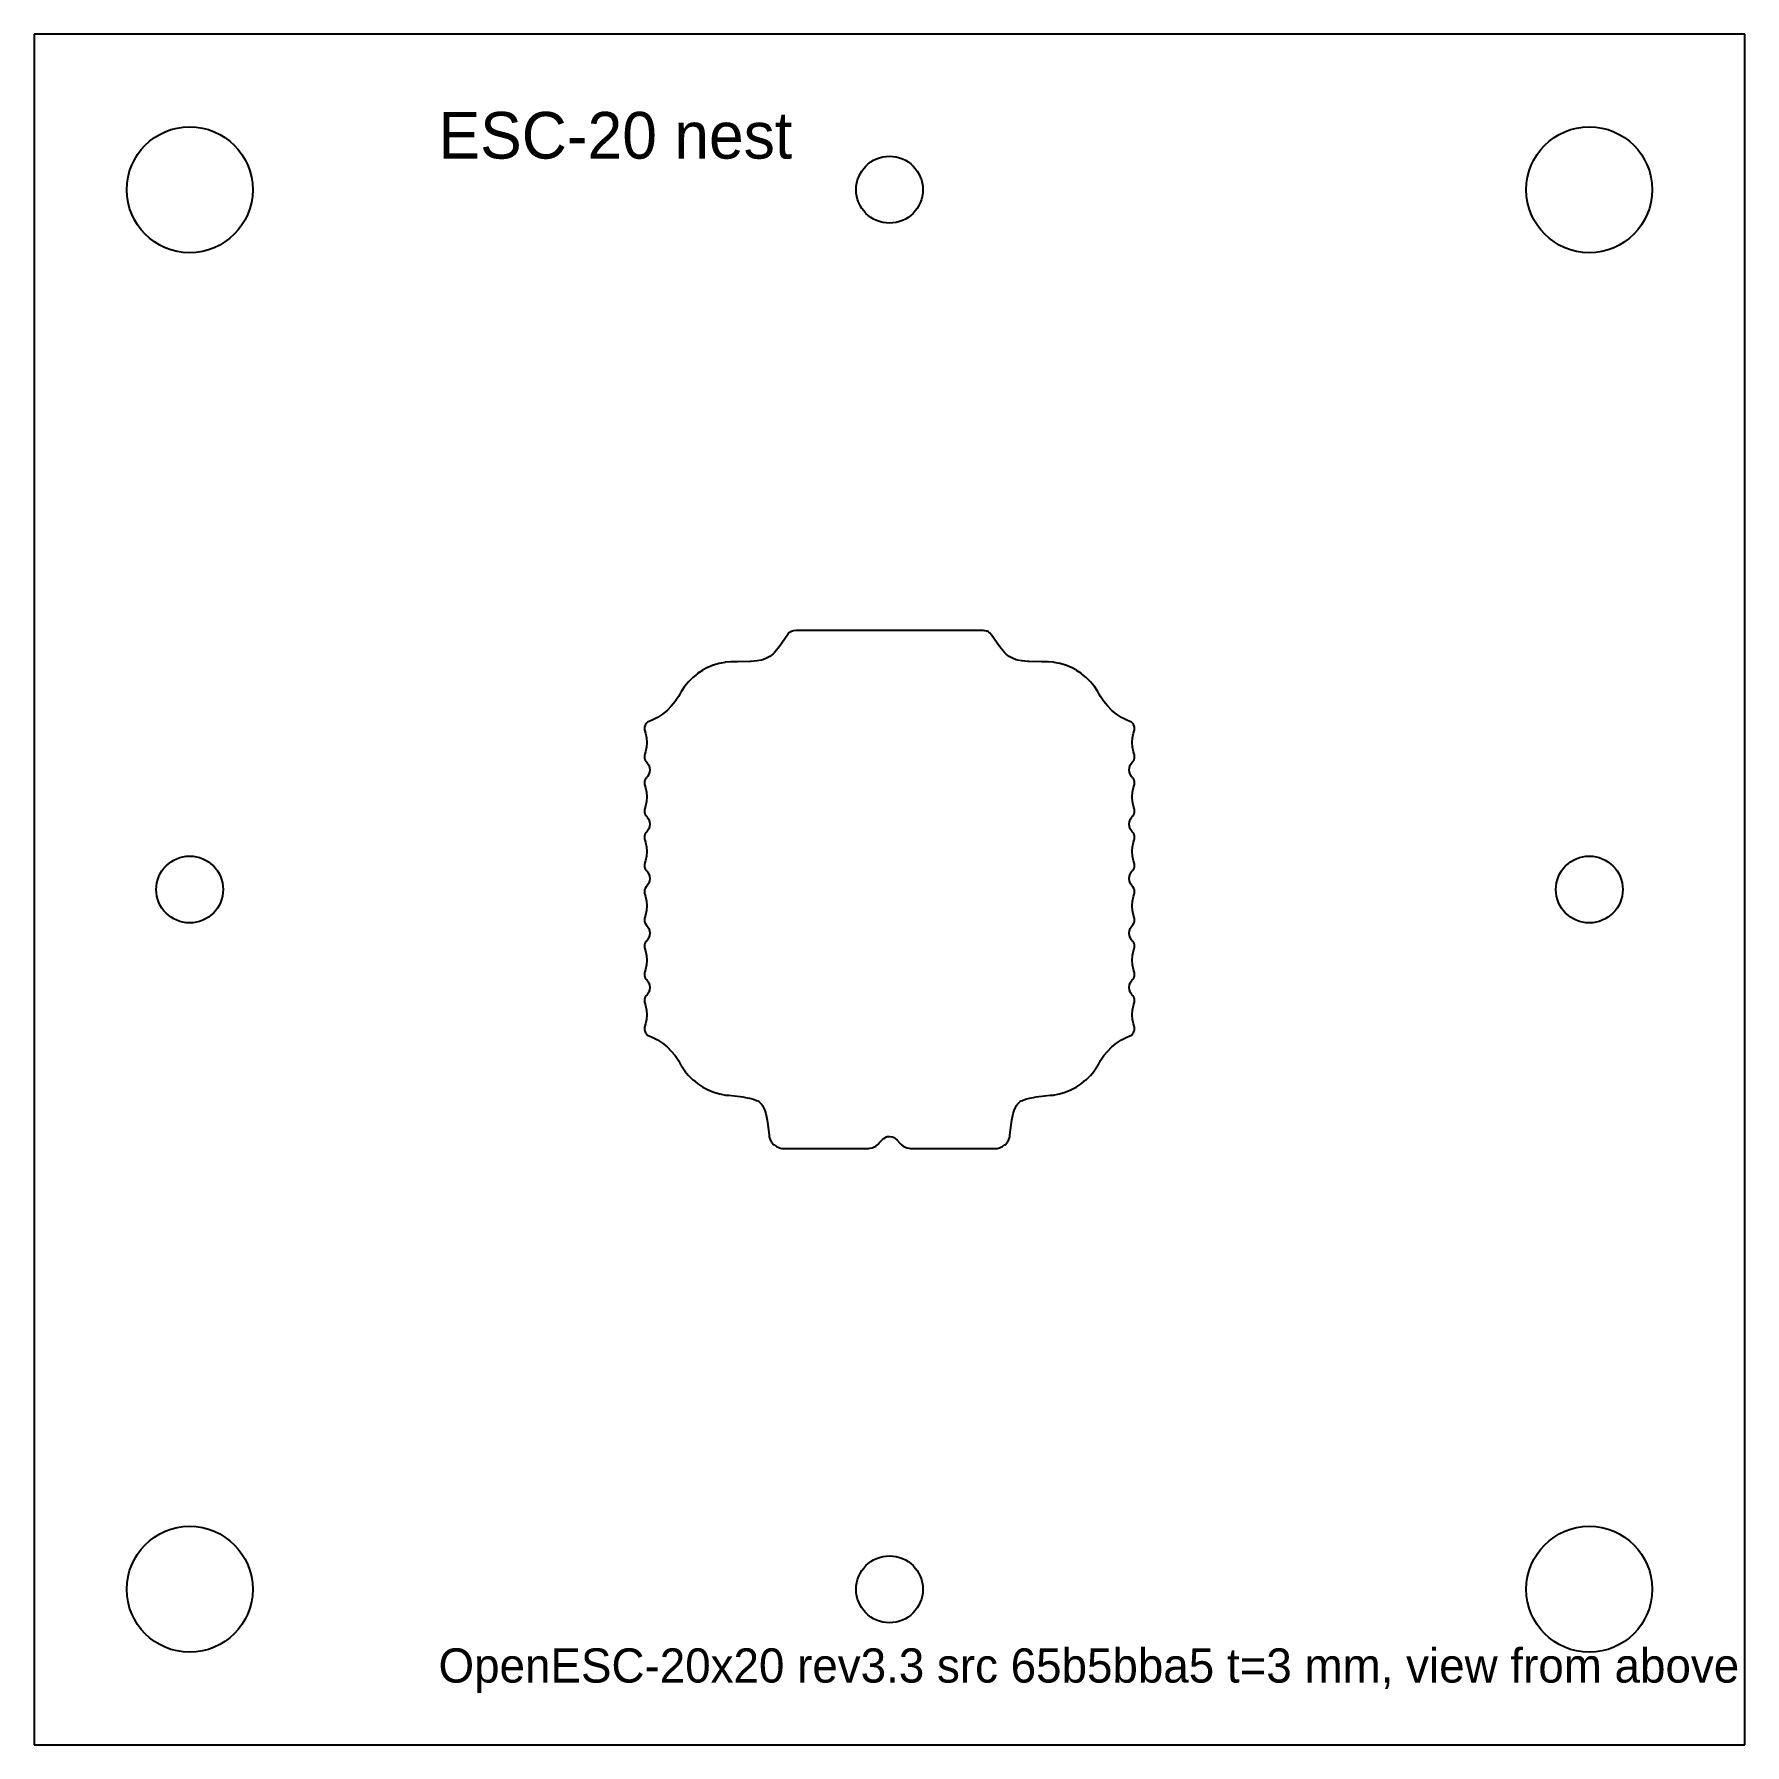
# Model space of a CAD drawing. Header units: millimetres. Extents: x -55 to 55, y -55 to 55.
import ezdxf

# ---------------------------------------------------------------- set-up
doc = ezdxf.new("R2010")
doc.units = ezdxf.units.MM

msp = doc.modelspace()

# ---------------------------------------------------------------- linework, layer by layer
at = {"layer": 'CUT'}
for p, q in [((55, 55), (-55, 55)), ((-55, 55), (-55, -55)), ((55, -55), (55, 55)), ((-6.431, 16.524), (-6.465, 16.495)), ((-6.336, 16.582), (-6.431, 16.524)), ((-6.3, 16.598), (-6.336, 16.582)), ((-6.183, 16.632), (-6.3, 16.598)), ((-6.153, 16.638), (-6.183, 16.632)), ((-6.012, 16.649), (-6.153, 16.638)), ((-6.006, 16.65), (-6.012, 16.649)), ((-6.006, 16.65), (-6.006, 16.65)), ((-6, 16.65), (-6.006, 16.65)), ((6, 16.65), (-6, 16.65)), ((6.016, 16.649), (6, 16.65)), ((6.136, 16.636), (6.016, 16.649)), ((6.147, 16.635), (6.136, 16.636)), ((6.246, 16.616), (6.147, 16.635)), ((6.281, 16.605), (6.246, 16.616)), ((6.367, 16.566), (6.281, 16.605)), ((6.397, 16.548), (6.367, 16.566)), ((6.467, 16.493), (6.397, 16.548)), ((-7.103, 15.603), (-7.27, 15.388)), ((-6.925, 15.849), (-7.103, 15.603)), ((-6.547, 16.4), (-6.925, 15.849)), ((-6.541, 16.405), (-6.547, 16.4)), ((-6.536, 16.414), (-6.542, 16.406)), ((-6.542, 16.406), (-6.542, 16.406)), ((-6.542, 16.406), (-6.541, 16.405)), ((-6.465, 16.495), (-6.536, 16.414)), ((6.492, 16.469), (6.467, 16.493)), ((6.539, 16.411), (6.492, 16.469)), ((6.545, 16.403), (6.539, 16.411)), ((6.546, 16.402), (6.545, 16.403)), ((6.545, 16.403), (6.545, 16.403)), ((6.925, 15.85), (6.546, 16.402)), ((7.103, 15.603), (6.925, 15.85)), ((7.27, 15.388), (7.103, 15.603)), ((-11.336, 14.419), (-11.68, 14.277)), ((-11.322, 14.424), (-11.336, 14.419)), ((-10.966, 14.532), (-11.322, 14.424)), ((-10.951, 14.536), (-10.966, 14.532)), ((-10.586, 14.608), (-10.951, 14.536)), ((-10.572, 14.611), (-10.586, 14.608)), ((-10.201, 14.647), (-10.572, 14.611)), ((-10.188, 14.648), (-10.201, 14.647)), ((-10.002, 14.65), (-10.188, 14.648)), ((-10, 14.65), (-10.002, 14.65)), ((-9.775, 14.65), (-10, 14.65)), ((-8.985, 14.666), (-9.775, 14.65)), ((-8.89, 14.671), (-8.985, 14.666)), ((-8.52, 14.703), (-8.89, 14.671)), ((-8.237, 14.755), (-8.52, 14.703)), ((-8.148, 14.779), (-8.237, 14.755)), ((-7.903, 14.87), (-8.148, 14.779)), ((-7.693, 14.986), (-7.903, 14.87)), ((-7.601, 15.051), (-7.693, 14.986)), ((-7.513, 15.126), (-7.601, 15.051)), ((-7.393, 15.245), (-7.513, 15.126)), ((-7.27, 15.388), (-7.393, 15.245)), ((7.393, 15.245), (7.27, 15.388)), ((7.513, 15.126), (7.393, 15.245)), ((7.601, 15.051), (7.513, 15.126)), ((7.693, 14.986), (7.601, 15.051)), ((7.903, 14.87), (7.693, 14.986)), ((8.148, 14.779), (7.903, 14.87)), ((8.237, 14.755), (8.148, 14.779)), ((8.52, 14.703), (8.237, 14.755)), ((8.89, 14.671), (8.52, 14.703)), ((8.985, 14.666), (8.89, 14.671)), ((9.775, 14.65), (8.985, 14.666)), ((10, 14.65), (9.775, 14.65)), ((10.002, 14.65), (10, 14.65)), ((10.188, 14.648), (10.002, 14.65)), ((10.201, 14.647), (10.188, 14.648)), ((10.572, 14.611), (10.201, 14.647)), ((10.586, 14.608), (10.572, 14.611)), ((10.951, 14.536), (10.586, 14.608)), ((10.966, 14.532), (10.951, 14.536)), ((11.322, 14.424), (10.966, 14.532)), ((11.336, 14.419), (11.322, 14.424)), ((11.68, 14.277), (11.336, 14.419)), ((-12.929, 13.353), (-13.166, 13.066)), ((-12.919, 13.364), (-12.929, 13.353)), ((-12.655, 13.627), (-12.919, 13.364)), ((-12.645, 13.637), (-12.655, 13.627)), ((-12.356, 13.873), (-12.645, 13.637)), ((-12.345, 13.882), (-12.356, 13.873)), ((-12.035, 14.088), (-12.345, 13.882)), ((-12.022, 14.096), (-12.035, 14.088)), ((-11.693, 14.271), (-12.022, 14.096)), ((-11.68, 14.277), (-11.693, 14.271)), ((11.693, 14.271), (11.68, 14.277)), ((12.022, 14.096), (11.693, 14.271)), ((12.035, 14.088), (12.022, 14.096)), ((12.345, 13.882), (12.035, 14.088)), ((12.356, 13.873), (12.345, 13.882)), ((12.645, 13.637), (12.356, 13.873)), ((12.655, 13.627), (12.645, 13.637)), ((12.919, 13.364), (12.655, 13.627)), ((12.929, 13.353), (12.919, 13.364)), ((13.166, 13.066), (12.929, 13.353)), ((-13.572, 12.402), (-13.788, 12.082)), ((-13.479, 12.571), (-13.572, 12.402)), ((-13.389, 12.734), (-13.479, 12.571)), ((-13.479, 12.571), (-13.479, 12.571)), ((-13.382, 12.745), (-13.389, 12.734)), ((-13.175, 13.054), (-13.382, 12.745)), ((-13.166, 13.066), (-13.175, 13.054)), ((13.175, 13.054), (13.166, 13.066)), ((13.382, 12.745), (13.175, 13.054)), ((13.389, 12.734), (13.382, 12.745)), ((13.479, 12.571), (13.389, 12.734)), ((13.572, 12.402), (13.479, 12.571)), ((13.479, 12.571), (13.479, 12.571)), ((13.788, 12.082), (13.572, 12.402)), ((-14.927, 11.065), (-15.269, 10.887)), ((-14.606, 11.275), (-14.927, 11.065)), ((-14.307, 11.517), (-14.606, 11.275)), ((-14.033, 11.786), (-14.307, 11.517)), ((-13.788, 12.082), (-14.033, 11.786)), ((14.033, 11.786), (13.788, 12.082)), ((14.307, 11.517), (14.033, 11.786)), ((14.606, 11.275), (14.307, 11.517)), ((14.927, 11.065), (14.606, 11.275)), ((15.269, 10.887), (14.927, 11.065)), ((-15.753, 10.445), (-15.761, 10.312)), ((-15.761, 10.312), (-15.755, 10.262)), ((-15.755, 10.262), (-15.737, 10.198)), ((-15.74, 10.499), (-15.753, 10.445)), ((-15.684, 10.62), (-15.74, 10.499)), ((-15.737, 10.198), (-15.736, 10.194)), ((-15.736, 10.194), (-15.69, 10.049)), ((-15.69, 10.049), (-15.632, 9.751)), ((-15.651, 10.666), (-15.684, 10.62)), ((-15.554, 10.757), (-15.651, 10.666)), ((-15.513, 10.785), (-15.554, 10.757)), ((-15.452, 10.812), (-15.513, 10.785)), ((-15.448, 10.814), (-15.452, 10.812)), ((-15.269, 10.887), (-15.448, 10.814)), ((15.448, 10.814), (15.269, 10.887)), ((15.452, 10.812), (15.448, 10.814)), ((15.513, 10.785), (15.452, 10.812)), ((15.554, 10.757), (15.513, 10.785)), ((15.651, 10.666), (15.554, 10.757)), ((15.632, 9.751), (15.69, 10.049)), ((15.684, 10.62), (15.651, 10.666)), ((15.74, 10.499), (15.684, 10.62)), ((15.69, 10.049), (15.736, 10.194)), ((15.736, 10.194), (15.737, 10.198)), ((15.737, 10.198), (15.755, 10.262)), ((15.753, 10.445), (15.74, 10.499)), ((15.761, 10.312), (15.753, 10.445)), ((15.755, 10.262), (15.761, 10.312)), ((-15.69, 8.851), (-15.736, 8.706)), ((-15.632, 9.149), (-15.69, 8.851)), ((-15.632, 9.751), (-15.613, 9.45)), ((-15.613, 9.45), (-15.632, 9.149)), ((15.613, 9.45), (15.632, 9.751)), ((15.632, 9.149), (15.613, 9.45)), ((15.69, 8.851), (15.632, 9.149)), ((15.736, 8.706), (15.69, 8.851)), ((-15.758, 8.614), (-15.76, 8.51)), ((-15.76, 8.51), (-15.755, 8.466)), ((-15.752, 8.653), (-15.758, 8.614)), ((-15.755, 8.466), (-15.726, 8.365)), ((-15.737, 8.703), (-15.752, 8.653)), ((-15.736, 8.706), (-15.737, 8.703)), ((-15.726, 8.365), (-15.708, 8.325)), ((-15.708, 8.325), (-15.652, 8.237)), ((-15.652, 8.237), (-15.627, 8.207)), ((-15.627, 8.207), (-15.596, 8.18)), ((-15.596, 8.18), (-15.555, 8.128)), ((-15.555, 8.128), (-15.481, 7.994)), ((-15.481, 7.994), (-15.436, 7.85)), ((-15.436, 7.85), (-15.421, 7.7)), ((-15.421, 7.7), (-15.436, 7.55)), ((15.421, 7.7), (15.436, 7.85)), ((15.436, 7.55), (15.421, 7.7)), ((15.436, 7.85), (15.481, 7.994)), ((15.481, 7.994), (15.555, 8.128)), ((15.555, 8.128), (15.596, 8.18)), ((15.596, 8.18), (15.627, 8.207)), ((15.627, 8.207), (15.652, 8.237)), ((15.652, 8.237), (15.708, 8.325)), ((15.708, 8.325), (15.726, 8.365)), ((15.726, 8.365), (15.755, 8.466)), ((15.737, 8.703), (15.736, 8.706)), ((15.752, 8.653), (15.737, 8.703)), ((15.758, 8.614), (15.752, 8.653)), ((15.755, 8.466), (15.76, 8.51)), ((15.76, 8.51), (15.758, 8.614)), ((-15.755, 6.934), (-15.76, 6.89)), ((-15.76, 6.89), (-15.758, 6.786)), ((-15.758, 6.786), (-15.752, 6.747)), ((-15.726, 7.035), (-15.755, 6.934)), ((-15.752, 6.747), (-15.737, 6.697)), ((-15.737, 6.697), (-15.736, 6.694)), ((-15.736, 6.694), (-15.69, 6.549)), ((-15.708, 7.075), (-15.726, 7.035)), ((-15.652, 7.163), (-15.708, 7.075)), ((-15.627, 7.193), (-15.652, 7.163)), ((-15.596, 7.22), (-15.627, 7.193)), ((-15.555, 7.272), (-15.596, 7.22)), ((-15.481, 7.406), (-15.555, 7.272)), ((-15.436, 7.55), (-15.481, 7.406)), ((15.481, 7.406), (15.436, 7.55)), ((15.555, 7.272), (15.481, 7.406)), ((15.596, 7.22), (15.555, 7.272)), ((15.627, 7.193), (15.596, 7.22)), ((15.652, 7.163), (15.627, 7.193)), ((15.708, 7.075), (15.652, 7.163)), ((15.69, 6.549), (15.736, 6.694)), ((15.726, 7.035), (15.708, 7.075)), ((15.755, 6.934), (15.726, 7.035)), ((15.736, 6.694), (15.737, 6.697)), ((15.737, 6.697), (15.752, 6.747)), ((15.752, 6.747), (15.758, 6.786)), ((15.76, 6.89), (15.755, 6.934)), ((15.758, 6.786), (15.76, 6.89)), ((-15.69, 6.549), (-15.632, 6.251)), ((-15.632, 5.649), (-15.69, 5.351)), ((-15.632, 6.251), (-15.613, 5.95)), ((-15.613, 5.95), (-15.632, 5.649)), ((15.613, 5.95), (15.632, 6.251)), ((15.632, 5.649), (15.613, 5.95)), ((15.632, 6.251), (15.69, 6.549)), ((15.69, 5.351), (15.632, 5.649)), ((-15.758, 5.114), (-15.76, 5.01)), ((-15.76, 5.01), (-15.755, 4.966)), ((-15.752, 5.153), (-15.758, 5.114)), ((-15.755, 4.966), (-15.726, 4.865)), ((-15.737, 5.203), (-15.752, 5.153)), ((-15.736, 5.206), (-15.737, 5.203)), ((-15.69, 5.351), (-15.736, 5.206)), ((-15.726, 4.865), (-15.708, 4.825)), ((-15.708, 4.825), (-15.652, 4.737)), ((-15.652, 4.737), (-15.627, 4.707)), ((-15.627, 4.707), (-15.596, 4.68)), ((-15.596, 4.68), (-15.555, 4.628)), ((-15.555, 4.628), (-15.481, 4.494)), ((-15.481, 4.494), (-15.436, 4.35)), ((15.436, 4.35), (15.481, 4.494)), ((15.481, 4.494), (15.555, 4.628)), ((15.555, 4.628), (15.596, 4.68)), ((15.596, 4.68), (15.627, 4.707)), ((15.627, 4.707), (15.652, 4.737)), ((15.652, 4.737), (15.708, 4.825)), ((15.736, 5.206), (15.69, 5.351)), ((15.708, 4.825), (15.726, 4.865)), ((15.726, 4.865), (15.755, 4.966)), ((15.737, 5.203), (15.736, 5.206)), ((15.752, 5.153), (15.737, 5.203)), ((15.758, 5.114), (15.752, 5.153)), ((15.755, 4.966), (15.76, 5.01)), ((15.76, 5.01), (15.758, 5.114)), ((-15.755, 3.434), (-15.76, 3.39)), ((-15.76, 3.39), (-15.758, 3.286)), ((-15.726, 3.535), (-15.755, 3.434)), ((-15.708, 3.575), (-15.726, 3.535)), ((-15.652, 3.663), (-15.708, 3.575)), ((-15.627, 3.693), (-15.652, 3.663)), ((-15.596, 3.72), (-15.627, 3.693)), ((-15.555, 3.772), (-15.596, 3.72)), ((-15.481, 3.906), (-15.555, 3.772)), ((-15.436, 4.05), (-15.481, 3.906)), ((-15.436, 4.35), (-15.421, 4.2)), ((-15.421, 4.2), (-15.436, 4.05)), ((15.421, 4.2), (15.436, 4.35)), ((15.436, 4.05), (15.421, 4.2)), ((15.481, 3.906), (15.436, 4.05)), ((15.555, 3.772), (15.481, 3.906)), ((15.596, 3.72), (15.555, 3.772)), ((15.627, 3.693), (15.596, 3.72)), ((15.652, 3.663), (15.627, 3.693)), ((15.708, 3.575), (15.652, 3.663)), ((15.726, 3.535), (15.708, 3.575)), ((15.755, 3.434), (15.726, 3.535)), ((15.76, 3.39), (15.755, 3.434)), ((15.758, 3.286), (15.76, 3.39)), ((-15.758, 3.286), (-15.752, 3.247)), ((-15.752, 3.247), (-15.737, 3.197)), ((-15.737, 3.197), (-15.736, 3.194)), ((-15.736, 3.194), (-15.69, 3.049)), ((-15.69, 3.049), (-15.632, 2.751)), ((-15.632, 2.751), (-15.613, 2.45)), ((-15.613, 2.45), (-15.632, 2.149)), ((15.613, 2.45), (15.632, 2.751)), ((15.632, 2.149), (15.613, 2.45)), ((15.632, 2.751), (15.69, 3.049)), ((15.69, 3.049), (15.736, 3.194)), ((15.736, 3.194), (15.737, 3.197)), ((15.737, 3.197), (15.752, 3.247)), ((15.752, 3.247), (15.758, 3.286)), ((-15.758, 1.614), (-15.76, 1.51)), ((-15.76, 1.51), (-15.755, 1.466)), ((-15.752, 1.653), (-15.758, 1.614)), ((-15.755, 1.466), (-15.726, 1.365)), ((-15.737, 1.703), (-15.752, 1.653)), ((-15.736, 1.706), (-15.737, 1.703)), ((-15.69, 1.851), (-15.736, 1.706)), ((-15.726, 1.365), (-15.708, 1.325)), ((-15.708, 1.325), (-15.652, 1.237)), ((-15.632, 2.149), (-15.69, 1.851)), ((-15.652, 1.237), (-15.627, 1.207)), ((-15.627, 1.207), (-15.596, 1.18)), ((-15.596, 1.18), (-15.555, 1.128)), ((-15.555, 1.128), (-15.481, 0.994)), ((15.481, 0.994), (15.555, 1.128)), ((15.555, 1.128), (15.596, 1.18)), ((15.596, 1.18), (15.627, 1.207)), ((15.627, 1.207), (15.652, 1.237)), ((15.69, 1.851), (15.632, 2.149)), ((15.652, 1.237), (15.708, 1.325)), ((15.736, 1.706), (15.69, 1.851)), ((15.708, 1.325), (15.726, 1.365)), ((15.726, 1.365), (15.755, 1.466)), ((15.737, 1.703), (15.736, 1.706)), ((15.752, 1.653), (15.737, 1.703)), ((15.758, 1.614), (15.752, 1.653)), ((15.755, 1.466), (15.76, 1.51)), ((15.76, 1.51), (15.758, 1.614)), ((-15.726, 0.035), (-15.755, -0.066)), ((-15.708, 0.075), (-15.726, 0.035)), ((-15.652, 0.163), (-15.708, 0.075)), ((-15.627, 0.193), (-15.652, 0.163)), ((-15.596, 0.22), (-15.627, 0.193)), ((-15.555, 0.272), (-15.596, 0.22)), ((-15.481, 0.406), (-15.555, 0.272)), ((-15.481, 0.994), (-15.436, 0.85)), ((-15.436, 0.55), (-15.481, 0.406)), ((-15.436, 0.85), (-15.421, 0.7)), ((-15.421, 0.7), (-15.436, 0.55)), ((15.421, 0.7), (15.436, 0.85)), ((15.436, 0.55), (15.421, 0.7)), ((15.436, 0.85), (15.481, 0.994)), ((15.481, 0.406), (15.436, 0.55)), ((15.555, 0.272), (15.481, 0.406)), ((15.596, 0.22), (15.555, 0.272)), ((15.627, 0.193), (15.596, 0.22)), ((15.652, 0.163), (15.627, 0.193)), ((15.708, 0.075), (15.652, 0.163)), ((15.726, 0.035), (15.708, 0.075)), ((15.755, -0.066), (15.726, 0.035)), ((-15.755, -0.066), (-15.76, -0.11)), ((-15.76, -0.11), (-15.758, -0.214)), ((-15.758, -0.214), (-15.752, -0.253)), ((-15.752, -0.253), (-15.737, -0.303)), ((-15.737, -0.303), (-15.736, -0.306)), ((-15.736, -0.306), (-15.69, -0.451)), ((-15.69, -0.451), (-15.632, -0.749)), ((-15.632, -0.749), (-15.613, -1.05)), ((-15.613, -1.05), (-15.632, -1.351)), ((15.613, -1.05), (15.632, -0.749)), ((15.632, -1.351), (15.613, -1.05)), ((15.632, -0.749), (15.69, -0.451)), ((15.69, -0.451), (15.736, -0.306)), ((15.736, -0.306), (15.737, -0.303)), ((15.737, -0.303), (15.752, -0.253)), ((15.752, -0.253), (15.758, -0.214)), ((15.76, -0.11), (15.755, -0.066)), ((15.758, -0.214), (15.76, -0.11)), ((-15.758, -1.886), (-15.76, -1.99)), ((-15.76, -1.99), (-15.755, -2.034)), ((-15.752, -1.847), (-15.758, -1.886)), ((-15.755, -2.034), (-15.726, -2.135)), ((-15.737, -1.797), (-15.752, -1.847)), ((-15.736, -1.794), (-15.737, -1.797)), ((-15.69, -1.649), (-15.736, -1.794)), ((-15.726, -2.135), (-15.708, -2.175)), ((-15.708, -2.175), (-15.652, -2.263)), ((-15.632, -1.351), (-15.69, -1.649)), ((15.69, -1.649), (15.632, -1.351)), ((15.652, -2.263), (15.708, -2.175)), ((15.736, -1.794), (15.69, -1.649)), ((15.708, -2.175), (15.726, -2.135)), ((15.726, -2.135), (15.755, -2.034)), ((15.737, -1.797), (15.736, -1.794)), ((15.752, -1.847), (15.737, -1.797)), ((15.758, -1.886), (15.752, -1.847)), ((15.755, -2.034), (15.76, -1.99)), ((15.76, -1.99), (15.758, -1.886)), ((-15.652, -2.263), (-15.627, -2.293)), ((-15.627, -2.293), (-15.596, -2.32)), ((-15.596, -3.28), (-15.627, -3.307)), ((-15.596, -2.32), (-15.555, -2.372)), ((-15.555, -3.228), (-15.596, -3.28)), ((-15.555, -2.372), (-15.481, -2.506)), ((-15.481, -3.094), (-15.555, -3.228)), ((-15.481, -2.506), (-15.436, -2.65)), ((-15.436, -2.95), (-15.481, -3.094)), ((-15.436, -2.65), (-15.421, -2.8)), ((-15.421, -2.8), (-15.436, -2.95)), ((15.421, -2.8), (15.436, -2.65)), ((15.436, -2.95), (15.421, -2.8)), ((15.436, -2.65), (15.481, -2.506)), ((15.481, -3.094), (15.436, -2.95)), ((15.481, -2.506), (15.555, -2.372)), ((15.555, -3.228), (15.481, -3.094)), ((15.555, -2.372), (15.596, -2.32)), ((15.596, -3.28), (15.555, -3.228)), ((15.596, -2.32), (15.627, -2.293)), ((15.627, -3.307), (15.596, -3.28)), ((15.627, -2.293), (15.652, -2.263)), ((-15.755, -3.566), (-15.76, -3.61)), ((-15.76, -3.61), (-15.758, -3.714)), ((-15.758, -3.714), (-15.752, -3.753)), ((-15.726, -3.465), (-15.755, -3.566)), ((-15.752, -3.753), (-15.737, -3.803)), ((-15.737, -3.803), (-15.736, -3.806)), ((-15.736, -3.806), (-15.69, -3.951)), ((-15.708, -3.425), (-15.726, -3.465)), ((-15.652, -3.337), (-15.708, -3.425)), ((-15.69, -3.951), (-15.632, -4.249)), ((-15.627, -3.307), (-15.652, -3.337)), ((-15.632, -4.249), (-15.613, -4.55)), ((15.613, -4.55), (15.632, -4.249)), ((15.652, -3.337), (15.627, -3.307)), ((15.632, -4.249), (15.69, -3.951)), ((15.708, -3.425), (15.652, -3.337)), ((15.69, -3.951), (15.736, -3.806)), ((15.726, -3.465), (15.708, -3.425)), ((15.755, -3.566), (15.726, -3.465)), ((15.736, -3.806), (15.737, -3.803)), ((15.737, -3.803), (15.752, -3.753)), ((15.752, -3.753), (15.758, -3.714)), ((15.76, -3.61), (15.755, -3.566)), ((15.758, -3.714), (15.76, -3.61)), ((-15.758, -5.386), (-15.76, -5.49)), ((-15.76, -5.49), (-15.755, -5.534)), ((-15.752, -5.347), (-15.758, -5.386)), ((-15.737, -5.297), (-15.752, -5.347)), ((-15.736, -5.294), (-15.737, -5.297)), ((-15.69, -5.149), (-15.736, -5.294)), ((-15.632, -4.851), (-15.69, -5.149)), ((-15.613, -4.55), (-15.632, -4.851)), ((15.632, -4.851), (15.613, -4.55)), ((15.69, -5.149), (15.632, -4.851)), ((15.736, -5.294), (15.69, -5.149)), ((15.737, -5.297), (15.736, -5.294)), ((15.752, -5.347), (15.737, -5.297)), ((15.758, -5.386), (15.752, -5.347)), ((15.755, -5.534), (15.76, -5.49)), ((15.76, -5.49), (15.758, -5.386)), ((-15.755, -5.534), (-15.726, -5.635)), ((-15.726, -5.635), (-15.708, -5.675)), ((-15.708, -5.675), (-15.652, -5.763)), ((-15.652, -5.763), (-15.627, -5.793)), ((-15.627, -5.793), (-15.596, -5.82)), ((-15.596, -5.82), (-15.555, -5.872)), ((-15.555, -5.872), (-15.481, -6.006)), ((-15.481, -6.594), (-15.555, -6.728)), ((-15.481, -6.006), (-15.436, -6.15)), ((-15.436, -6.45), (-15.481, -6.594)), ((-15.436, -6.15), (-15.421, -6.3)), ((-15.421, -6.3), (-15.436, -6.45)), ((15.421, -6.3), (15.436, -6.15)), ((15.436, -6.45), (15.421, -6.3)), ((15.436, -6.15), (15.481, -6.006)), ((15.481, -6.594), (15.436, -6.45)), ((15.481, -6.006), (15.555, -5.872)), ((15.555, -6.728), (15.481, -6.594)), ((15.555, -5.872), (15.596, -5.82)), ((15.596, -5.82), (15.627, -5.793)), ((15.627, -5.793), (15.652, -5.763)), ((15.652, -5.763), (15.708, -5.675)), ((15.708, -5.675), (15.726, -5.635)), ((15.726, -5.635), (15.755, -5.534)), ((-15.755, -7.066), (-15.76, -7.11)), ((-15.76, -7.11), (-15.758, -7.214)), ((-15.758, -7.214), (-15.752, -7.253)), ((-15.726, -6.965), (-15.755, -7.066)), ((-15.752, -7.253), (-15.737, -7.303)), ((-15.737, -7.303), (-15.736, -7.306)), ((-15.736, -7.306), (-15.69, -7.451)), ((-15.708, -6.925), (-15.726, -6.965)), ((-15.652, -6.837), (-15.708, -6.925)), ((-15.69, -7.451), (-15.632, -7.749)), ((-15.627, -6.807), (-15.652, -6.837)), ((-15.596, -6.78), (-15.627, -6.807)), ((-15.555, -6.728), (-15.596, -6.78)), ((15.596, -6.78), (15.555, -6.728)), ((15.627, -6.807), (15.596, -6.78)), ((15.652, -6.837), (15.627, -6.807)), ((15.632, -7.749), (15.69, -7.451)), ((15.708, -6.925), (15.652, -6.837)), ((15.69, -7.451), (15.736, -7.306)), ((15.726, -6.965), (15.708, -6.925)), ((15.755, -7.066), (15.726, -6.965)), ((15.736, -7.306), (15.737, -7.303)), ((15.737, -7.303), (15.752, -7.253)), ((15.752, -7.253), (15.758, -7.214)), ((15.76, -7.11), (15.755, -7.066)), ((15.758, -7.214), (15.76, -7.11)), ((-15.737, -8.798), (-15.755, -8.862)), ((-15.736, -8.794), (-15.737, -8.798)), ((-15.69, -8.649), (-15.736, -8.794)), ((-15.632, -8.351), (-15.69, -8.649)), ((-15.632, -7.749), (-15.613, -8.05)), ((-15.613, -8.05), (-15.632, -8.351)), ((15.613, -8.05), (15.632, -7.749)), ((15.632, -8.351), (15.613, -8.05)), ((15.69, -8.649), (15.632, -8.351)), ((15.736, -8.794), (15.69, -8.649)), ((15.737, -8.798), (15.736, -8.794)), ((15.755, -8.862), (15.737, -8.798)), ((-15.755, -8.862), (-15.761, -8.912)), ((-15.761, -8.912), (-15.753, -9.045)), ((-15.753, -9.045), (-15.74, -9.099)), ((-15.74, -9.099), (-15.684, -9.22)), ((-15.684, -9.22), (-15.651, -9.266)), ((-15.651, -9.266), (-15.554, -9.357)), ((-15.554, -9.357), (-15.513, -9.385)), ((-15.513, -9.385), (-15.452, -9.412)), ((-15.452, -9.412), (-15.448, -9.414)), ((-15.448, -9.414), (-15.269, -9.487)), ((-15.269, -9.487), (-14.927, -9.665)), ((-14.927, -9.665), (-14.606, -9.875)), ((-14.606, -9.875), (-14.307, -10.117)), ((14.307, -10.117), (14.606, -9.875)), ((14.606, -9.875), (14.927, -9.665)), ((14.927, -9.665), (15.269, -9.487)), ((15.269, -9.487), (15.448, -9.414)), ((15.448, -9.414), (15.452, -9.412)), ((15.452, -9.412), (15.513, -9.385)), ((15.513, -9.385), (15.554, -9.357)), ((15.554, -9.357), (15.651, -9.266)), ((15.651, -9.266), (15.684, -9.22)), ((15.684, -9.22), (15.74, -9.099)), ((15.74, -9.099), (15.753, -9.045)), ((15.753, -9.045), (15.761, -8.912)), ((15.761, -8.912), (15.755, -8.862)), ((-14.307, -10.117), (-14.033, -10.386)), ((-14.033, -10.386), (-13.788, -10.682)), ((-13.788, -10.682), (-13.572, -11.002)), ((13.572, -11.002), (13.788, -10.682)), ((13.788, -10.682), (14.033, -10.386)), ((14.033, -10.386), (14.307, -10.117)), ((-13.572, -11.002), (-13.479, -11.171)), ((-13.479, -11.171), (-13.479, -11.171)), ((-13.479, -11.171), (-13.388, -11.336)), ((-13.388, -11.336), (-13.381, -11.347)), ((-13.381, -11.347), (-13.17, -11.66)), ((-13.17, -11.66), (-13.161, -11.672)), ((-13.161, -11.672), (-12.921, -11.962)), ((-12.921, -11.962), (-12.911, -11.973)), ((-12.911, -11.973), (-12.643, -12.239)), ((12.643, -12.239), (12.911, -11.973)), ((12.911, -11.973), (12.921, -11.962)), ((12.921, -11.962), (13.161, -11.672)), ((13.161, -11.672), (13.17, -11.66)), ((13.17, -11.66), (13.381, -11.347)), ((13.381, -11.347), (13.388, -11.336)), ((13.388, -11.336), (13.479, -11.171)), ((13.479, -11.171), (13.572, -11.002)), ((13.479, -11.171), (13.479, -11.171)), ((-12.643, -12.239), (-12.632, -12.248)), ((-12.632, -12.248), (-12.339, -12.486)), ((-12.339, -12.486), (-12.327, -12.495)), ((-12.327, -12.495), (-12.012, -12.702)), ((-12.012, -12.702), (-11.999, -12.709)), ((-11.999, -12.709), (-11.665, -12.884)), ((-11.665, -12.884), (-11.651, -12.891)), ((-11.651, -12.891), (-11.301, -13.032)), ((-11.301, -13.032), (-11.287, -13.037)), ((-11.287, -13.037), (-10.925, -13.142)), ((-10.925, -13.142), (-10.911, -13.146)), ((-10.911, -13.146), (-10.54, -13.215)), ((10.54, -13.215), (10.911, -13.146)), ((10.911, -13.146), (10.925, -13.142)), ((10.925, -13.142), (11.287, -13.037)), ((11.287, -13.037), (11.301, -13.032)), ((11.301, -13.032), (11.651, -12.891)), ((11.651, -12.891), (11.665, -12.884)), ((11.665, -12.884), (11.999, -12.709)), ((11.999, -12.709), (12.012, -12.702)), ((12.012, -12.702), (12.327, -12.495)), ((12.327, -12.495), (12.339, -12.486)), ((12.339, -12.486), (12.632, -12.248)), ((12.632, -12.248), (12.643, -12.239)), ((-10.54, -13.215), (-10.527, -13.217)), ((-10.527, -13.217), (-10.34, -13.235)), ((-10.34, -13.235), (-9.604, -13.312)), ((-9.604, -13.312), (-9.43, -13.334)), ((-9.43, -13.334), (-9.25, -13.365)), ((-9.25, -13.365), (-9.006, -13.42)), ((-9.006, -13.42), (-8.74, -13.493)), ((-8.74, -13.493), (-8.561, -13.558)), ((-8.561, -13.558), (-8.474, -13.599)), ((-8.474, -13.599), (-8.407, -13.64)), ((-8.407, -13.64), (-8.289, -13.741)), ((-8.289, -13.741), (-8.226, -13.812)), ((-8.226, -13.812), (-8.165, -13.894)), ((-8.165, -13.894), (-8.095, -14.015)), ((-8.095, -14.015), (-8.014, -14.211)), ((-8.014, -14.211), (-7.955, -14.41)), ((7.955, -14.41), (8.014, -14.211)), ((8.014, -14.211), (8.095, -14.015)), ((8.095, -14.015), (8.165, -13.894)), ((8.165, -13.894), (8.226, -13.812)), ((8.226, -13.812), (8.289, -13.741)), ((8.289, -13.741), (8.407, -13.64)), ((8.407, -13.64), (8.474, -13.599)), ((8.474, -13.599), (8.561, -13.558)), ((8.561, -13.558), (8.74, -13.493)), ((8.74, -13.493), (9.006, -13.42)), ((9.006, -13.42), (9.25, -13.365)), ((9.25, -13.365), (9.43, -13.334)), ((9.43, -13.334), (9.604, -13.312)), ((9.604, -13.312), (10.34, -13.235)), ((10.34, -13.235), (10.527, -13.217)), ((10.527, -13.217), (10.54, -13.215)), ((-7.955, -14.41), (-7.907, -14.612)), ((-7.907, -14.612), (-7.865, -14.843)), ((-7.865, -14.843), (-7.785, -15.454)), ((7.785, -15.454), (7.865, -14.843)), ((7.865, -14.843), (7.907, -14.612)), ((7.907, -14.612), (7.955, -14.41)), ((-7.785, -15.454), (-7.745, -15.796)), ((-7.745, -15.796), (-7.745, -15.796)), ((-7.745, -15.796), (-7.745, -15.796)), ((-7.745, -15.796), (-7.745, -15.797)), ((-7.745, -15.797), (-7.735, -15.881)), ((-7.735, -15.881), (-7.729, -15.908)), ((-7.729, -15.908), (-7.677, -16.069)), ((-7.677, -16.069), (-7.665, -16.097)), ((-7.665, -16.097), (-7.581, -16.244)), ((-7.581, -16.244), (-7.563, -16.269)), ((-7.563, -16.269), (-7.45, -16.395)), ((-7.45, -16.395), (-7.427, -16.416)), ((-7.427, -16.416), (-7.291, -16.515)), ((-0.911, -16.517), (-0.883, -16.499)), ((-0.883, -16.499), (-0.743, -16.388)), ((-0.743, -16.388), (-0.722, -16.368)), ((-0.722, -16.368), (-0.664, -16.301)), ((-0.664, -16.301), (-0.579, -16.204)), ((-0.579, -16.204), (-0.44, -16.066)), ((-0.44, -16.066), (-0.359, -16.004)), ((-0.359, -16.004), (-0.199, -15.913)), ((-0.199, -15.913), (-0.15, -15.894)), ((-0.15, -15.894), (-0.097, -15.88)), ((-0.097, -15.88), (-0.042, -15.874)), ((-0.042, -15.874), (0.016, -15.874)), ((0.016, -15.874), (0.17, -15.902)), ((0.17, -15.902), (0.227, -15.922)), ((0.227, -15.922), (0.285, -15.951)), ((0.285, -15.951), (0.345, -15.992)), ((0.345, -15.992), (0.498, -16.13)), ((0.498, -16.13), (0.667, -16.304)), ((0.667, -16.304), (0.722, -16.368)), ((0.722, -16.368), (0.743, -16.388)), ((0.743, -16.388), (0.883, -16.499)), ((0.883, -16.499), (0.911, -16.517)), ((7.291, -16.515), (7.427, -16.416)), ((7.427, -16.416), (7.45, -16.395)), ((7.45, -16.395), (7.563, -16.269)), ((7.563, -16.269), (7.581, -16.244)), ((7.581, -16.244), (7.665, -16.097)), ((7.665, -16.097), (7.677, -16.069)), ((7.677, -16.069), (7.729, -15.908)), ((7.729, -15.908), (7.735, -15.881)), ((7.735, -15.881), (7.745, -15.797)), ((7.745, -15.796), (7.785, -15.454)), ((7.745, -15.797), (7.745, -15.796)), ((7.745, -15.796), (7.745, -15.796)), ((7.745, -15.796), (7.745, -15.796)), ((-7.291, -16.515), (-7.264, -16.531)), ((-7.264, -16.531), (-7.11, -16.6)), ((-7.11, -16.6), (-7.08, -16.609)), ((-7.08, -16.609), (-6.916, -16.645)), ((-6.916, -16.645), (-6.888, -16.648)), ((-6.888, -16.648), (-6.804, -16.65)), ((-6.804, -16.65), (-6.8, -16.65)), ((-6.8, -16.65), (-1.4, -16.65)), ((-1.4, -16.65), (-1.396, -16.65)), ((-1.396, -16.65), (-1.307, -16.648)), ((-1.307, -16.648), (-1.278, -16.644)), ((-1.278, -16.644), (-1.104, -16.604)), ((-1.104, -16.604), (-1.072, -16.593)), ((-1.072, -16.593), (-0.911, -16.517)), ((0.911, -16.517), (1.072, -16.593)), ((1.072, -16.593), (1.104, -16.604)), ((1.104, -16.604), (1.278, -16.644)), ((1.278, -16.644), (1.307, -16.648)), ((1.307, -16.648), (1.396, -16.65)), ((1.396, -16.65), (1.4, -16.65)), ((1.4, -16.65), (6.8, -16.65)), ((6.8, -16.65), (6.804, -16.65)), ((6.804, -16.65), (6.888, -16.648)), ((6.888, -16.648), (6.916, -16.645)), ((6.916, -16.645), (7.08, -16.609)), ((7.08, -16.609), (7.11, -16.6)), ((7.11, -16.6), (7.264, -16.531)), ((7.264, -16.531), (7.291, -16.515)), ((-55, -55), (55, -55))]:
    msp.add_line(p, q, dxfattribs=at)
for centre, radius in [((-45, 45), 4.05), ((45, 45), 4.05), ((0, 45), 2.15), ((-45, 0), 2.15), ((45, 0), 2.15), ((-45, -45), 4.05), ((45, -45), 4.05), ((0, -45), 2.15)]:
    msp.add_circle(centre, radius, dxfattribs=at)

# ---------------------------------------------------------------- texts
at = {"layer": 'ENGRAVE'}
for s, height, p in [('ESC-20 nest', 3, (-29, 47)), ('OpenESC-20x20 rev3.3 src 65b5bba5 t=3 mm, view from above', 2.2, (-29, -51))]:
    msp.add_text(s, height=height, dxfattribs=at).set_placement(p)

doc.saveas('drawing.dxf')
